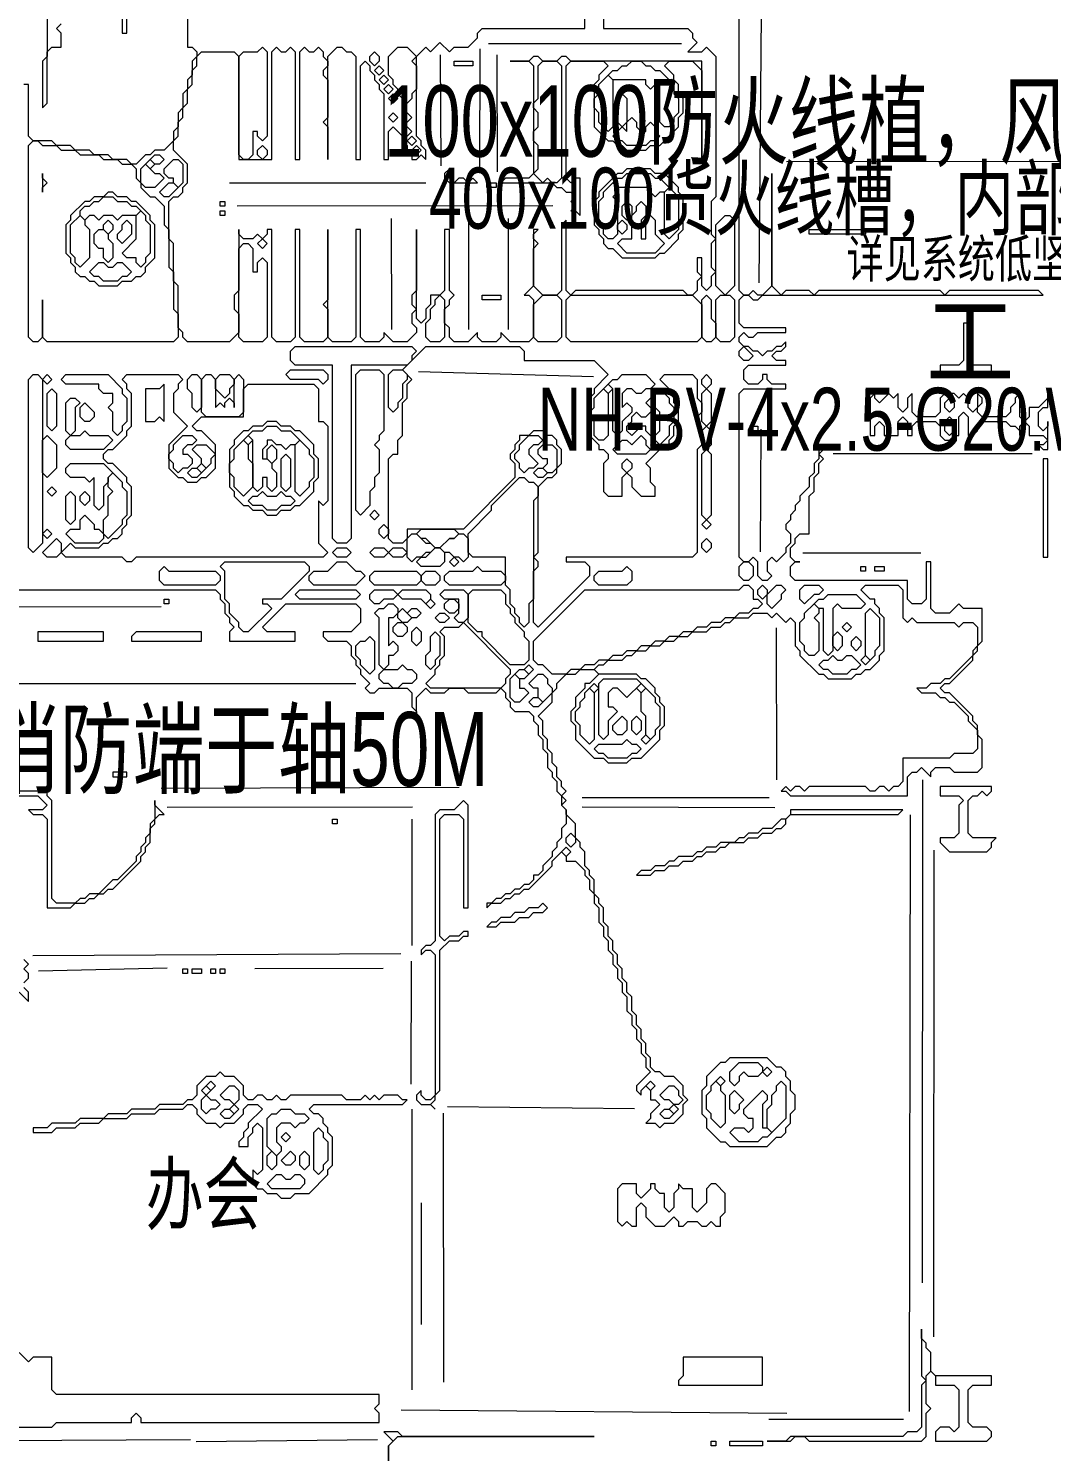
# Model space of a CAD drawing. Extents: x 10 to 1972, y 10 to 1395.
# Drawn here: x 1281 to 1499.8, y 497.8 to 802 of the extents above; entities that cross this region are included whole.
import ezdxf

# ---------------------------------------------------------------- set-up
doc = ezdxf.new("R2010")
doc.units = 0
for name, color, linetype, lineweight in [('OCR_TEXT', 6, 'Continuous', 0), ('TRACE_CURVE', 6, 'Continuous', 0), ('TRACE_STRAIGHT', 5, 'Continuous', 0), ('TRACE_TEXT_SYMBOL', 6, 'Continuous', 0)]:
    doc.layers.add(name, color=color, linetype=linetype, lineweight=lineweight)
doc.styles.add('wqy-unicode', font='wqy-unicode.lff')

msp = doc.modelspace()

# ---------------------------------------------------------------- linework, layer by layer
at = {"layer": 'TRACE_CURVE', "color": 6}
for points in [[(1285, 817), (1285, 796), (1284, 795), (1284, 785), (1285, 786), (1285, 797), (1286, 798), (1288, 798), (1288, 801), (1287, 802), (1288, 803)], [(1315, 807), (1315, 798), (1316, 798), (1317, 797), (1317, 796), (1316, 795), (1316, 792), (1315, 791)], [(1301, 804), (1301, 801), (1302, 801), (1302, 804)], [(1347, 798), (1348, 798), (1349, 797), (1350, 797), (1351, 796), (1351, 774), (1352, 774), (1352, 794), (1353, 795), (1354, 794), (1354, 793), (1355, 792), (1355, 791), (1356, 790), (1356, 789), (1357, 788), (1357, 774), (1358, 774), (1358, 780), (1359, 781), (1361, 779), (1361, 778), (1362, 777), (1362, 776), (1363, 775), (1363, 774), (1364, 774), (1365, 775), (1366, 774), (1366, 776), (1365, 777), (1365, 778), (1364, 779), (1364, 796), (1366, 798), (1367, 797), (1369, 799), (1371, 797), (1372, 798), (1375, 798), (1377, 800), (1377, 801), (1378, 802), (1400, 802), (1400, 804)], [(1404, 804), (1404, 802), (1422, 802), (1423, 801), (1423, 800), (1424, 799), (1422, 797), (1425, 797), (1426, 798), (1428, 796), (1428, 766), (1427, 765), (1427, 758), (1428, 757), (1427, 756), (1427, 751), (1428, 750), (1427, 749), (1427, 747), (1426, 746), (1425, 747), (1425, 753), (1424, 753), (1424, 750), (1425, 749), (1424, 748), (1424, 746), (1423, 745), (1422, 745), (1421, 746), (1398, 746), (1397, 745), (1396, 746), (1396, 761), (1395, 760), (1395, 746), (1394, 745), (1391, 745), (1389, 747), (1389, 755), (1390, 756), (1389, 757), (1389, 758), (1390, 759), (1389, 759), (1389, 747), (1387, 745), (1388, 745), (1389, 744), (1389, 736), (1388, 735), (1384, 735), (1382, 737), (1382, 736), (1381, 735), (1378, 735), (1377, 736), (1377, 737), (1375, 735), (1372, 735), (1371, 736)], [(1436, 736), (1437, 737), (1443, 737), (1443, 738), (1434, 738), (1433, 739), (1433, 744), (1434, 745), (1435, 745), (1436, 744), (1437, 744), (1438, 745), (1498, 745), (1497, 746), (1478, 746), (1477, 745), (1476, 746), (1450, 746), (1449, 745), (1448, 746), (1443, 746), (1442, 745), (1440, 747), (1440, 771), (1440, 747), (1438, 745), (1437, 745), (1436, 746), (1435, 745), (1434, 745), (1433, 746), (1433, 804)], [(1326, 746), (1325, 745), (1325, 742), (1326, 741), (1326, 737), (1324, 735), (1315, 735), (1314, 736), (1314, 737), (1313, 738), (1313, 747), (1312, 748), (1312, 756), (1311, 757), (1311, 765), (1312, 766), (1313, 766), (1314, 767), (1314, 768), (1315, 769), (1315, 773), (1312, 776), (1312, 778), (1313, 779), (1313, 782), (1314, 783), (1314, 785), (1315, 786), (1315, 789), (1316, 790), (1316, 793), (1317, 794), (1317, 796), (1318, 797), (1325, 797), (1326, 796), (1326, 774), (1333, 774), (1333, 797), (1334, 798), (1335, 797), (1336, 797), (1337, 798), (1338, 797), (1338, 774), (1339, 774), (1339, 797), (1340, 798), (1341, 797), (1342, 797), (1343, 798), (1344, 797), (1344, 796), (1345, 795), (1345, 794), (1344, 793), (1344, 792), (1345, 791), (1345, 783), (1344, 782), (1345, 781), (1345, 774), (1345, 796), (1347, 798)], [(1315, 791), (1315, 789), (1314, 788), (1314, 785), (1313, 784), (1313, 781), (1312, 780), (1312, 778), (1310, 776), (1308, 776), (1307, 775), (1306, 775), (1304, 773), (1303, 773), (1302, 774), (1299, 774), (1298, 775), (1295, 775), (1294, 776), (1291, 776), (1290, 777), (1287, 777), (1286, 778), (1282, 778), (1281, 779), (1281, 790), (1280, 790)], [(1371, 736), (1371, 738), (1370, 739), (1370, 742), (1371, 743), (1371, 744), (1372, 745), (1371, 746), (1371, 759), (1370, 759), (1370, 746), (1369, 745), (1367, 745), (1367, 743), (1366, 742), (1366, 740), (1365, 739), (1364, 740), (1364, 759), (1364, 746), (1363, 745), (1363, 743), (1364, 742), (1363, 741), (1363, 739), (1364, 738), (1364, 737), (1362, 735), (1359, 735), (1357, 737), (1357, 736), (1356, 735), (1353, 735), (1352, 736), (1352, 759), (1351, 759), (1351, 736), (1350, 735), (1346, 735), (1345, 736), (1345, 759), (1345, 744), (1344, 743), (1345, 742), (1345, 736), (1344, 735), (1340, 735), (1339, 736), (1339, 759), (1338, 759), (1338, 736), (1337, 735), (1334, 735), (1333, 736), (1333, 759), (1332, 759), (1332, 758), (1331, 757), (1330, 758), (1329, 757), (1327, 757), (1326, 758), (1326, 759), (1326, 746)], [(1449, 707), (1448, 706), (1448, 704), (1446, 702), (1446, 701), (1445, 700), (1445, 699), (1444, 698), (1444, 697), (1443, 696), (1443, 695), (1444, 694), (1444, 692), (1443, 691), (1443, 690), (1441, 688), (1440, 689), (1439, 688), (1439, 686), (1440, 685), (1439, 684), (1438, 684), (1437, 685), (1437, 688), (1436, 689), (1435, 688), (1434, 688), (1433, 689), (1433, 724), (1434, 725), (1443, 725), (1443, 726), (1440, 726), (1439, 727), (1439, 728), (1438, 728), (1438, 727), (1437, 726), (1435, 726), (1434, 727), (1434, 729), (1435, 730), (1443, 730), (1443, 731), (1441, 731), (1440, 732), (1441, 733), (1442, 733), (1443, 734), (1443, 735), (1442, 734), (1441, 734), (1440, 733), (1439, 733), (1438, 732), (1437, 733), (1436, 733), (1435, 734), (1434, 734), (1433, 735), (1433, 736), (1434, 737), (1435, 736), (1436, 736)], [(1389, 689), (1390, 690), (1390, 704), (1392, 706), (1393, 706), (1394, 707), (1394, 708), (1395, 709), (1395, 712), (1394, 713), (1394, 714), (1393, 715), (1392, 715), (1391, 716), (1389, 716), (1388, 715), (1386, 715), (1386, 714), (1385, 713), (1385, 712), (1384, 711), (1384, 710), (1385, 709), (1385, 706), (1374, 695), (1362, 695), (1362, 693), (1361, 692), (1359, 692), (1358, 693), (1358, 710), (1359, 711), (1360, 711), (1360, 714), (1361, 715), (1361, 722), (1362, 723), (1362, 726), (1363, 727), (1361, 729), (1366, 734)], [(1366, 734), (1386, 734), (1387, 733), (1387, 731), (1402, 731), (1405, 728), (1402, 725), (1402, 724), (1401, 723), (1401, 715), (1403, 713), (1403, 712), (1404, 712), (1405, 711), (1405, 710), (1404, 709), (1404, 703), (1405, 702), (1408, 702), (1408, 706), (1409, 707), (1410, 706), (1410, 704), (1412, 702), (1415, 702), (1415, 704), (1414, 705), (1414, 708), (1413, 709), (1416, 712), (1417, 712), (1418, 713), (1418, 714), (1419, 715), (1419, 717), (1420, 718), (1420, 721), (1419, 722), (1419, 724), (1416, 727), (1417, 728), (1423, 728), (1424, 727), (1424, 723), (1425, 722), (1425, 720), (1424, 719), (1424, 717), (1425, 716), (1425, 713), (1424, 712), (1424, 690), (1423, 689), (1396, 689), (1396, 688), (1400, 688), (1401, 687), (1401, 685), (1390, 674), (1389, 675), (1389, 686), (1390, 687), (1390, 688), (1389, 689)], [(1301, 727), (1302, 728), (1313, 728), (1314, 727), (1313, 726), (1313, 725), (1312, 724), (1312, 720), (1315, 717), (1311, 713), (1311, 708), (1313, 706), (1314, 706), (1315, 705), (1317, 705), (1318, 706), (1319, 706), (1321, 708), (1321, 713), (1318, 716), (1317, 716), (1316, 717), (1318, 719), (1327, 719), (1327, 725), (1328, 726), (1342, 726), (1343, 725), (1343, 718), (1344, 718), (1345, 717), (1345, 701), (1344, 700), (1343, 701), (1343, 692), (1345, 690), (1344, 689), (1304, 689), (1303, 688), (1302, 688), (1301, 689), (1289, 689), (1288, 690), (1290, 692), (1291, 691), (1296, 691), (1297, 692), (1298, 692), (1299, 693), (1300, 693), (1301, 694), (1301, 695), (1302, 696), (1302, 697), (1303, 698), (1303, 704), (1302, 705), (1302, 706), (1299, 709), (1298, 709), (1297, 710), (1297, 711), (1298, 712), (1299, 712)], [(1299, 712), (1302, 715), (1302, 716), (1303, 717), (1303, 724), (1302, 725), (1302, 726), (1301, 727)], [(1469, 642), (1470, 643), (1471, 643), (1472, 644), (1474, 642), (1474, 643), (1475, 644), (1478, 644), (1479, 643), (1484, 643), (1485, 644), (1485, 650), (1484, 651), (1484, 653), (1483, 654), (1483, 655), (1478, 660), (1477, 660), (1476, 661), (1477, 662), (1478, 662), (1483, 667), (1483, 668), (1484, 669), (1484, 670), (1485, 671), (1485, 678), (1481, 678), (1480, 679), (1478, 677), (1475, 677), (1474, 678), (1474, 688), (1473, 688), (1473, 680), (1472, 679), (1470, 679), (1469, 680), (1469, 684), (1445, 684), (1444, 685), (1444, 687), (1445, 688), (1446, 688), (1445, 688), (1444, 689), (1444, 691), (1445, 692), (1445, 693), (1446, 694), (1448, 694), (1448, 702), (1449, 703), (1449, 706), (1450, 707), (1450, 709), (1451, 710), (1450, 711), (1452, 713), (1451, 713), (1450, 712), (1450, 710), (1449, 709), (1449, 707)], [(1275, 682), (1321, 682), (1322, 681), (1322, 680), (1323, 679), (1323, 677), (1324, 676), (1324, 675), (1325, 674), (1324, 673), (1324, 671), (1338, 671), (1338, 673), (1332, 673), (1331, 674), (1336, 679), (1351, 679), (1352, 678), (1352, 675), (1350, 673), (1344, 673), (1344, 672), (1345, 671), (1349, 671), (1350, 670), (1350, 668), (1351, 667), (1351, 666), (1352, 665), (1352, 664), (1354, 662), (1353, 661), (1354, 660), (1355, 660), (1356, 661), (1362, 661), (1363, 660), (1363, 657), (1364, 656)], [(1463, 668), (1464, 669), (1464, 676), (1463, 677), (1463, 678), (1462, 679), (1462, 680), (1461, 680), (1459, 682), (1460, 683), (1467, 683), (1468, 682), (1468, 676), (1469, 675), (1470, 676), (1471, 675), (1479, 675), (1480, 674), (1481, 675), (1483, 675), (1484, 674), (1484, 670), (1483, 669), (1483, 668), (1478, 663), (1477, 663), (1476, 662), (1474, 662), (1473, 661), (1471, 661), (1472, 660), (1475, 660), (1476, 659), (1477, 659), (1478, 658), (1479, 658), (1482, 655), (1482, 654), (1484, 652), (1484, 648), (1483, 647), (1479, 647), (1478, 646), (1468, 646), (1468, 641), (1467, 640), (1466, 640), (1465, 639), (1464, 640), (1463, 640), (1462, 639), (1461, 639), (1460, 640), (1448, 640), (1447, 639), (1446, 640), (1445, 640), (1444, 639), (1443, 640), (1442, 639), (1443, 639), (1444, 638), (1469, 638), (1469, 642)], [(1397, 654), (1398, 653), (1398, 650), (1402, 646), (1404, 646), (1405, 645), (1409, 645), (1410, 646), (1412, 646), (1416, 650), (1416, 652), (1417, 653), (1417, 657), (1416, 658), (1416, 659), (1415, 660), (1415, 661), (1413, 663), (1412, 663), (1411, 664), (1403, 664), (1402, 665), (1403, 666), (1404, 666), (1405, 667), (1408, 667), (1409, 668), (1410, 668), (1411, 669), (1413, 669), (1414, 670), (1416, 670), (1417, 671), (1419, 671), (1420, 672), (1422, 672), (1423, 673), (1426, 673), (1427, 674), (1429, 674), (1430, 675), (1431, 675), (1432, 676), (1435, 676), (1436, 677), (1439, 677), (1440, 676), (1441, 677), (1443, 675), (1444, 676), (1445, 675), (1445, 670), (1446, 669), (1446, 668), (1450, 664), (1451, 664), (1452, 663), (1457, 663), (1458, 664), (1459, 664), (1460, 665), (1461, 665), (1463, 667), (1463, 668)], [(1413, 585), (1412, 586), (1412, 588), (1411, 589), (1411, 591), (1410, 592), (1410, 595), (1409, 596), (1409, 598), (1408, 599), (1408, 601), (1407, 602), (1407, 604), (1406, 605), (1406, 607), (1405, 608), (1405, 610), (1404, 611), (1404, 614), (1403, 615), (1403, 616), (1402, 617), (1402, 620), (1401, 621), (1401, 622), (1400, 623), (1400, 626), (1399, 627), (1399, 628), (1398, 629), (1398, 632), (1396, 634), (1396, 635), (1395, 636), (1396, 637), (1395, 638), (1396, 639), (1395, 640), (1395, 641), (1394, 642), (1394, 644), (1393, 645), (1393, 647), (1392, 648), (1392, 650), (1391, 651), (1391, 654), (1390, 655), (1393, 658), (1393, 660), (1394, 661), (1394, 662), (1396, 664), (1398, 664), (1399, 665), (1402, 665), (1403, 664), (1401, 662), (1400, 662), (1400, 661), (1398, 659), (1398, 657), (1397, 656), (1397, 654)], [(1364, 656), (1364, 655), (1364, 659), (1366, 661), (1367, 660), (1370, 660), (1371, 661), (1374, 661), (1375, 660), (1381, 660), (1382, 661), (1383, 660), (1383, 659), (1384, 658), (1384, 657), (1385, 656), (1388, 656), (1389, 655), (1389, 654), (1390, 653), (1390, 651), (1391, 650), (1391, 648), (1392, 647), (1392, 644), (1393, 643), (1393, 642), (1394, 641), (1394, 639), (1395, 638), (1395, 636), (1396, 635), (1396, 632), (1395, 631), (1395, 629), (1394, 628), (1394, 627), (1393, 626), (1393, 625), (1391, 623), (1391, 622), (1390, 621), (1389, 621), (1389, 620), (1388, 619), (1387, 619), (1386, 618), (1385, 618), (1384, 617), (1383, 617), (1382, 616), (1381, 616), (1380, 615), (1379, 615), (1379, 614), (1380, 615), (1382, 615), (1383, 616), (1384, 616), (1385, 617), (1386, 617), (1387, 618), (1388, 618), (1393, 623)], [(1393, 623), (1393, 624), (1395, 626), (1396, 625), (1396, 624), (1398, 624), (1400, 622), (1400, 621), (1401, 620), (1401, 618), (1402, 617), (1402, 615), (1403, 614), (1403, 611), (1404, 610), (1404, 608), (1405, 607), (1405, 605), (1406, 604), (1406, 602), (1407, 601), (1407, 599), (1408, 598), (1408, 596), (1409, 595), (1409, 592), (1410, 591), (1410, 589), (1411, 588), (1411, 586), (1412, 585), (1412, 583), (1413, 582), (1413, 580), (1414, 579), (1411, 576), (1411, 575), (1412, 574), (1412, 575), (1413, 576), (1414, 575), (1414, 573), (1415, 573), (1416, 572), (1414, 570), (1414, 569), (1413, 568), (1415, 568), (1416, 567), (1417, 568), (1419, 568), (1421, 570), (1421, 572), (1422, 573), (1421, 574), (1421, 576), (1419, 578), (1417, 578), (1416, 579), (1415, 579), (1414, 580), (1414, 582), (1413, 583), (1413, 585)]]:
    msp.add_lwpolyline(points, dxfattribs=at)
for points in [[(1330, 797), (1331, 798), (1332, 797), (1332, 779), (1331, 778), (1330, 779), (1330, 780), (1329, 780), (1329, 775), (1328, 774), (1327, 774), (1326, 775), (1326, 796), (1327, 797)], [(1354, 796), (1355, 797), (1356, 796), (1356, 795), (1355, 794), (1354, 795)], [(1360, 798), (1362, 798), (1364, 796), (1363, 795), (1364, 794), (1364, 789), (1363, 788), (1363, 787), (1362, 786), (1360, 788), (1360, 789), (1359, 790), (1359, 791), (1358, 792), (1358, 796)], [(1355, 793), (1356, 794), (1357, 793), (1356, 792)], [(1356, 791), (1357, 792), (1358, 791), (1357, 790)], [(1357, 789), (1358, 790), (1359, 789), (1358, 788)], [(1358, 787), (1359, 788), (1360, 787), (1359, 786)], [(1358, 783), (1359, 784), (1360, 783), (1359, 782)], [(1361, 783), (1362, 784), (1363, 783), (1362, 782)], [(1361, 780), (1362, 781), (1363, 780), (1362, 779)], [(1362, 778), (1363, 779), (1364, 778), (1363, 777)], [(1281, 777), (1282, 778), (1283, 778), (1284, 777), (1287, 777), (1288, 776), (1291, 776), (1292, 775), (1296, 775), (1297, 774), (1300, 774), (1301, 773), (1303, 773), (1304, 772), (1304, 770), (1305, 769), (1305, 768), (1307, 766), (1308, 766), (1310, 764), (1310, 760), (1311, 759), (1311, 751), (1312, 750), (1312, 742), (1313, 741), (1313, 736), (1312, 735), (1285, 735), (1284, 736), (1284, 744), (1284, 736), (1283, 735), (1282, 735), (1281, 736)], [(1330, 776), (1331, 777), (1332, 776), (1332, 775), (1331, 774), (1330, 775)], [(1363, 776), (1364, 777), (1365, 776), (1364, 775)], [(1305, 772), (1306, 773), (1308, 771), (1309, 771), (1310, 770), (1308, 768), (1306, 768), (1305, 769)], [(1306, 773), (1307, 774), (1308, 773), (1307, 772)], [(1307, 774), (1308, 775), (1309, 775), (1310, 774), (1309, 773), (1308, 773)], [(1312, 774), (1313, 774), (1314, 773), (1314, 769), (1313, 768), (1312, 769), (1312, 770), (1311, 770), (1310, 771), (1310, 772)], [(1311, 769), (1312, 769), (1313, 768), (1311, 766), (1310, 766), (1309, 767)], [(1430, 762), (1431, 762), (1432, 761), (1432, 747), (1430, 745), (1428, 747), (1428, 760)], [(1326, 755), (1327, 756), (1328, 756), (1329, 755), (1329, 750), (1330, 750), (1330, 752), (1331, 753), (1332, 752), (1332, 736), (1331, 735), (1327, 735), (1326, 736)], [(1330, 756), (1331, 757), (1332, 756), (1331, 755)], [(1368, 744), (1369, 745), (1370, 744), (1370, 736), (1369, 735), (1367, 735), (1366, 736), (1366, 739), (1367, 740), (1367, 742), (1368, 743)], [(1391, 745), (1394, 745), (1395, 744), (1395, 736), (1394, 735), (1390, 735), (1389, 736), (1389, 743)], [(1396, 744), (1397, 745), (1423, 745), (1425, 743), (1425, 736), (1424, 735), (1397, 735), (1396, 736)], [(1425, 744), (1426, 745), (1427, 744), (1427, 740), (1428, 739), (1428, 736), (1427, 735), (1426, 735), (1425, 736)], [(1428, 744), (1429, 745), (1431, 745), (1432, 744), (1432, 736), (1431, 735), (1429, 735), (1428, 736)], [(1337, 733), (1338, 734), (1363, 734), (1364, 733), (1363, 732), (1363, 731), (1362, 730), (1350, 730), (1350, 693), (1349, 692), (1347, 692), (1346, 693), (1346, 730), (1338, 730), (1337, 731)], [(1433, 733), (1434, 734), (1436, 732), (1435, 731), (1434, 731), (1433, 732)], [(1281, 727), (1282, 728), (1283, 728), (1284, 727), (1284, 692), (1282, 690), (1281, 691)], [(1284, 727), (1285, 728), (1286, 727), (1285, 726)], [(1288, 727), (1289, 728), (1298, 728), (1301, 725), (1301, 724), (1302, 723), (1302, 718), (1301, 717), (1301, 716), (1300, 715), (1299, 716), (1299, 720), (1298, 721), (1299, 722), (1299, 724), (1297, 724), (1296, 725), (1296, 726), (1289, 726)], [(1315, 727), (1316, 728), (1317, 728), (1318, 727), (1318, 721), (1317, 720), (1316, 721), (1316, 724), (1315, 725)], [(1318, 727), (1319, 728), (1320, 728), (1321, 727), (1321, 721), (1322, 722), (1323, 721), (1323, 722), (1324, 723), (1325, 722), (1325, 721), (1325, 727), (1326, 728), (1327, 727), (1327, 720), (1326, 719), (1319, 719), (1318, 720)], [(1321, 727), (1322, 728), (1324, 728), (1325, 727), (1325, 726), (1324, 725), (1324, 724), (1323, 723), (1321, 725)], [(1336, 728), (1337, 729), (1344, 729), (1345, 728), (1345, 727), (1344, 726), (1343, 727), (1337, 727)], [(1351, 728), (1352, 729), (1356, 729), (1357, 728), (1357, 716), (1356, 715), (1356, 714), (1355, 713), (1356, 712), (1356, 707), (1355, 706), (1355, 704), (1354, 703), (1354, 700), (1352, 698), (1351, 699)], [(1358, 728), (1359, 729), (1361, 729), (1362, 728), (1362, 727), (1361, 726), (1361, 723), (1360, 722), (1360, 721), (1359, 720), (1358, 721)], [(1407, 727), (1408, 728), (1413, 728), (1415, 726), (1414, 725), (1413, 725), (1412, 724), (1411, 724), (1410, 725), (1409, 725), (1408, 724), (1408, 721), (1409, 722), (1410, 721), (1410, 720), (1408, 718), (1408, 716), (1407, 715), (1406, 716), (1406, 725), (1405, 726), (1406, 727)], [(1425, 727), (1426, 728), (1427, 727), (1427, 726), (1426, 725), (1425, 726)], [(1285, 724), (1286, 725), (1287, 724), (1287, 717), (1286, 716), (1285, 717)], [(1404, 725), (1405, 724), (1405, 715), (1404, 714), (1403, 714), (1402, 715), (1402, 718), (1401, 719), (1401, 720), (1402, 721), (1402, 723)], [(1404, 725), (1405, 726), (1406, 725), (1405, 724)], [(1416, 725), (1418, 723), (1418, 722), (1419, 721), (1419, 718), (1418, 717), (1418, 715), (1416, 713), (1415, 714), (1415, 715), (1416, 716), (1416, 720), (1415, 721), (1414, 721), (1413, 722)], [(1425, 724), (1426, 725), (1427, 724), (1427, 718), (1426, 717), (1425, 718)], [(1289, 722), (1290, 723), (1291, 723), (1292, 722), (1291, 721), (1291, 716), (1290, 715), (1289, 716)], [(1292, 721), (1293, 722), (1295, 720), (1295, 719), (1294, 718), (1293, 718), (1292, 719)], [(1410, 719), (1411, 720), (1412, 719), (1413, 719), (1414, 720), (1415, 719), (1415, 716), (1414, 715), (1413, 716), (1413, 717), (1412, 717), (1410, 715), (1409, 716), (1409, 717), (1410, 718)], [(1284, 714), (1285, 715), (1287, 713), (1287, 708), (1285, 706), (1284, 707)], [(1292, 715), (1293, 716), (1294, 715), (1298, 715), (1299, 714), (1297, 712), (1290, 712), (1289, 713), (1289, 714), (1290, 715)], [(1314, 715), (1316, 715), (1317, 714), (1316, 713), (1315, 713), (1314, 712), (1314, 711), (1315, 711), (1316, 710), (1316, 709), (1315, 708), (1314, 708), (1313, 707), (1312, 708), (1312, 709), (1311, 710), (1311, 711), (1312, 712), (1312, 713)], [(1388, 715), (1390, 715), (1391, 714), (1390, 713), (1389, 713), (1388, 712), (1388, 711), (1390, 709), (1389, 708), (1388, 708), (1387, 707), (1386, 708), (1386, 709), (1385, 710), (1385, 711), (1386, 712), (1386, 713)], [(1412, 715), (1413, 714), (1413, 713), (1414, 712), (1413, 711), (1407, 711), (1406, 712), (1408, 714), (1409, 714), (1410, 713)], [(1425, 716), (1426, 717), (1427, 716), (1427, 713), (1426, 712), (1425, 713)], [(1316, 712), (1317, 713), (1319, 713), (1321, 711), (1320, 710), (1320, 709), (1319, 708), (1318, 709), (1318, 710)], [(1390, 712), (1391, 713), (1393, 713), (1394, 712), (1394, 708), (1393, 707), (1392, 707), (1391, 708), (1392, 709), (1392, 710), (1391, 710), (1390, 711)], [(1414, 713), (1415, 714), (1416, 713), (1415, 712)], [(1425, 711), (1426, 712), (1427, 711), (1427, 698), (1426, 697), (1425, 698)], [(1289, 708), (1290, 709), (1297, 709), (1299, 707), (1298, 706), (1298, 705), (1297, 704), (1297, 700), (1296, 699), (1295, 700), (1295, 706), (1294, 705), (1293, 706), (1290, 706), (1289, 707)], [(1317, 708), (1318, 709), (1319, 708), (1318, 707)], [(1408, 709), (1409, 710), (1410, 709), (1410, 708), (1409, 707), (1408, 708)], [(1298, 706), (1299, 707), (1301, 705), (1301, 704), (1302, 703), (1302, 698), (1301, 697), (1301, 696), (1298, 693), (1297, 694), (1297, 697), (1298, 698), (1298, 702), (1299, 703), (1298, 704)], [(1315, 707), (1316, 708), (1317, 708), (1318, 707), (1317, 706), (1316, 706)], [(1386, 706), (1387, 706), (1388, 705), (1389, 705), (1390, 704), (1390, 702), (1389, 701), (1389, 680), (1388, 679), (1388, 675), (1387, 674), (1386, 675), (1386, 676), (1385, 677), (1385, 678), (1384, 679), (1384, 682), (1383, 683), (1383, 689), (1376, 689), (1375, 690), (1375, 694), (1380, 699), (1380, 700)], [(1389, 707), (1390, 708), (1391, 708), (1392, 707), (1391, 706), (1390, 706)], [(1285, 703), (1286, 704), (1287, 703), (1286, 702)], [(1289, 702), (1290, 703), (1291, 702), (1291, 697), (1290, 696), (1289, 697)], [(1292, 702), (1293, 703), (1294, 702), (1294, 701), (1293, 700), (1292, 701)], [(1292, 697), (1293, 698), (1295, 696), (1295, 695), (1296, 695), (1297, 694), (1297, 693), (1296, 692), (1291, 692), (1289, 694), (1290, 695), (1292, 695)], [(1354, 698), (1355, 699), (1356, 698), (1355, 697)], [(1425, 696), (1426, 697), (1427, 696), (1426, 695)], [(1284, 694), (1285, 695), (1286, 694), (1285, 693)], [(1356, 695), (1357, 696), (1358, 695), (1358, 694), (1357, 693), (1356, 694)], [(1362, 693), (1363, 694), (1364, 694), (1366, 692), (1367, 692), (1368, 691), (1367, 690), (1366, 690), (1365, 689), (1364, 689), (1363, 688), (1362, 689)], [(1364, 694), (1365, 695), (1372, 695), (1373, 694), (1372, 693), (1371, 693), (1369, 691), (1368, 691), (1366, 693), (1365, 693)], [(1372, 693), (1373, 694), (1374, 694), (1375, 693), (1375, 689), (1374, 688), (1373, 689), (1372, 689), (1371, 690), (1370, 690), (1369, 691), (1371, 693)], [(1287, 693), (1288, 692), (1288, 690), (1287, 689), (1285, 689), (1284, 690)], [(1346, 690), (1347, 691), (1349, 691), (1350, 690), (1349, 689), (1347, 689)], [(1354, 690), (1355, 691), (1357, 691), (1358, 690), (1357, 689), (1355, 689)], [(1358, 690), (1359, 691), (1361, 691), (1362, 690), (1361, 689), (1359, 689)], [(1368, 691), (1369, 691), (1370, 690), (1370, 688), (1369, 687), (1365, 687), (1364, 688), (1365, 689), (1366, 689)], [(1425, 692), (1426, 693), (1427, 692), (1427, 691), (1426, 690), (1425, 691)], [(1322, 687), (1323, 688), (1340, 688), (1341, 687), (1341, 686), (1335, 680), (1331, 680), (1331, 679), (1332, 679), (1333, 678), (1328, 673), (1327, 673), (1326, 674), (1326, 675), (1324, 677), (1324, 679), (1323, 680), (1323, 686)], [(1347, 688), (1349, 688), (1351, 686), (1352, 686), (1353, 685), (1351, 683), (1342, 683), (1341, 684), (1341, 685), (1342, 686), (1345, 686)], [(1371, 688), (1372, 689), (1373, 688), (1372, 687)], [(1433, 687), (1434, 688), (1435, 688), (1436, 687), (1436, 685), (1435, 684), (1434, 684), (1433, 685)], [(1309, 686), (1310, 687), (1311, 686), (1321, 686), (1322, 685), (1322, 684), (1321, 683), (1310, 683), (1309, 684)], [(1354, 685), (1355, 686), (1364, 686), (1365, 685), (1365, 684), (1364, 683), (1355, 683), (1354, 684)], [(1365, 685), (1366, 686), (1368, 686), (1369, 685), (1369, 684), (1368, 683), (1366, 683), (1365, 684)], [(1376, 686), (1377, 687), (1378, 686), (1382, 686), (1383, 685), (1383, 684), (1382, 683), (1371, 683), (1370, 684), (1370, 685), (1371, 686)], [(1408, 686), (1409, 687), (1410, 686), (1410, 684), (1409, 683), (1403, 683), (1402, 684), (1402, 685), (1403, 686)], [(1338, 681), (1339, 682), (1351, 682), (1352, 681), (1351, 680), (1339, 680)], [(1354, 681), (1355, 682), (1359, 682), (1360, 681), (1359, 680), (1357, 680), (1356, 679), (1355, 679), (1354, 680)], [(1360, 681), (1361, 682), (1366, 682), (1367, 681), (1367, 680), (1366, 679), (1365, 680), (1361, 680)], [(1369, 681), (1370, 682), (1374, 682), (1375, 681), (1375, 676), (1374, 675), (1373, 675), (1372, 676), (1373, 677), (1373, 680), (1370, 680)], [(1375, 681), (1376, 682), (1382, 682), (1383, 681), (1383, 679), (1384, 678), (1384, 677), (1385, 676), (1385, 675), (1387, 673), (1387, 672), (1388, 671), (1388, 667), (1387, 666), (1384, 666), (1378, 672), (1378, 673), (1377, 673), (1375, 675)], [(1433, 682), (1434, 683), (1435, 683), (1436, 682), (1436, 680), (1437, 680), (1438, 679), (1437, 678), (1436, 678), (1435, 677), (1433, 677), (1432, 676), (1430, 676), (1429, 675), (1427, 675), (1426, 674), (1424, 674), (1423, 673), (1421, 673), (1420, 672), (1418, 672), (1417, 671), (1415, 671), (1414, 670), (1412, 670), (1411, 669), (1409, 669), (1408, 668), (1406, 668), (1405, 667), (1403, 667), (1402, 666), (1400, 666), (1399, 665), (1397, 665), (1396, 664), (1393, 664), (1391, 666), (1390, 666), (1389, 667), (1389, 671), (1400, 682)], [(1437, 682), (1438, 683), (1439, 682), (1439, 681), (1438, 680), (1437, 681)], [(1441, 683), (1442, 683), (1443, 682), (1442, 681), (1442, 680), (1440, 678), (1439, 679), (1439, 681)], [(1446, 682), (1447, 683), (1450, 683), (1451, 682), (1450, 681), (1449, 681), (1447, 679), (1446, 680)], [(1357, 678), (1358, 679), (1359, 679), (1360, 678), (1360, 677), (1359, 676), (1358, 676), (1358, 670), (1359, 671), (1360, 670), (1360, 669), (1359, 668), (1358, 668), (1358, 666), (1357, 665), (1356, 666), (1356, 676), (1355, 677), (1356, 678)], [(1366, 679), (1367, 680), (1368, 679), (1367, 678)], [(1370, 679), (1371, 680), (1372, 680), (1373, 679), (1373, 678), (1372, 677), (1371, 677), (1370, 678)], [(1449, 679), (1450, 678), (1450, 677), (1449, 676), (1450, 675), (1450, 669), (1449, 668), (1448, 668), (1447, 669), (1447, 670), (1446, 671), (1446, 675), (1447, 676), (1447, 677)], [(1451, 680), (1452, 681), (1458, 681), (1460, 679), (1459, 678), (1455, 678), (1454, 679), (1453, 678), (1453, 669), (1452, 668), (1451, 669), (1451, 678), (1450, 678), (1449, 679), (1450, 680)], [(1360, 677), (1361, 678), (1363, 676), (1362, 675), (1361, 675), (1360, 676)], [(1362, 677), (1363, 678), (1364, 678), (1365, 677), (1364, 676), (1363, 676)], [(1368, 676), (1369, 677), (1370, 677), (1371, 676), (1370, 675), (1369, 675)], [(1460, 677), (1461, 678), (1463, 676), (1463, 670), (1462, 669), (1462, 668), (1461, 667), (1460, 668)], [(1359, 674), (1360, 675), (1361, 675), (1362, 674), (1362, 673), (1361, 672), (1360, 672), (1359, 673)], [(1363, 673), (1364, 674), (1365, 673), (1365, 671), (1364, 670), (1363, 671)], [(1373, 674), (1374, 675), (1384, 665), (1384, 664), (1383, 663), (1383, 662), (1382, 661), (1367, 661), (1366, 662), (1368, 664), (1368, 665), (1369, 666), (1369, 667), (1370, 668), (1370, 672), (1369, 673), (1370, 674)], [(1367, 672), (1368, 673), (1369, 672), (1369, 668), (1368, 667), (1368, 666), (1367, 665), (1366, 666), (1366, 668), (1367, 669)], [(1453, 672), (1454, 673), (1455, 672), (1455, 670), (1454, 669), (1453, 670)], [(1455, 674), (1456, 675), (1457, 674), (1456, 673)], [(1353, 671), (1354, 672), (1355, 671), (1355, 665), (1354, 664), (1352, 666), (1352, 667), (1351, 668), (1351, 670), (1352, 671)], [(1457, 671), (1458, 672), (1459, 671), (1459, 670), (1458, 669), (1457, 670)], [(1452, 667), (1453, 668), (1454, 667), (1455, 667), (1456, 668), (1457, 668), (1459, 666), (1458, 665), (1457, 665), (1456, 664), (1453, 664), (1452, 665), (1451, 665), (1450, 666), (1451, 667)], [(1459, 667), (1460, 668), (1461, 667), (1460, 666)], [(1360, 665), (1361, 666), (1362, 665), (1363, 665), (1364, 664), (1364, 663), (1363, 662), (1361, 662), (1360, 661), (1359, 661), (1358, 662), (1357, 662), (1356, 663), (1356, 664), (1357, 665)], [(1384, 663), (1385, 664), (1386, 663), (1386, 661), (1387, 661), (1388, 660), (1386, 658), (1385, 658), (1384, 659)], [(1385, 664), (1386, 665), (1387, 665), (1388, 664), (1387, 663), (1386, 663)], [(1387, 665), (1388, 666), (1389, 665), (1388, 664)], [(1390, 664), (1391, 664), (1392, 663), (1392, 662), (1393, 661), (1393, 660), (1391, 658), (1390, 659), (1390, 661), (1389, 661), (1388, 662)], [(1400, 660), (1401, 661), (1402, 660), (1402, 650), (1401, 649), (1399, 651), (1399, 653), (1398, 654), (1398, 656), (1399, 657), (1399, 658), (1400, 659)], [(1401, 661), (1402, 662), (1403, 661), (1402, 660)], [(1403, 662), (1404, 663), (1411, 663), (1412, 662), (1409, 659), (1407, 661), (1406, 661), (1405, 660), (1405, 657), (1406, 657), (1407, 656), (1405, 654), (1405, 651), (1404, 650), (1403, 651)], [(1411, 661), (1412, 662), (1413, 661), (1412, 660)], [(1412, 660), (1413, 661), (1415, 659), (1415, 658), (1416, 657), (1416, 653), (1415, 652), (1415, 651), (1414, 650), (1413, 651), (1413, 655), (1412, 656)], [(1388, 658), (1389, 659), (1390, 659), (1391, 658), (1390, 657), (1389, 657)], [(1408, 655), (1409, 654), (1409, 652), (1408, 651), (1407, 651), (1406, 652), (1406, 653)], [(1410, 654), (1411, 655), (1412, 654), (1412, 652), (1411, 651), (1410, 652)], [(1412, 650), (1413, 651), (1414, 650), (1413, 649)], [(1408, 649), (1409, 650), (1410, 649), (1411, 649), (1412, 648), (1411, 647), (1410, 647), (1409, 646), (1405, 646), (1404, 647), (1403, 647), (1402, 648), (1403, 649)], [(1374, 637), (1372, 635), (1369, 635), (1368, 634), (1368, 607), (1367, 606), (1366, 606), (1365, 605), (1365, 604), (1366, 605), (1367, 605), (1368, 604), (1368, 574), (1367, 573), (1366, 573), (1365, 574), (1365, 575), (1364, 574), (1364, 573), (1365, 572), (1367, 572), (1368, 571), (1367, 572), (1368, 573), (1368, 574), (1369, 575), (1369, 605), (1371, 607), (1373, 607), (1374, 608), (1375, 608), (1375, 609), (1374, 609), (1373, 608), (1371, 608), (1370, 607), (1369, 608), (1369, 633), (1370, 634), (1373, 634), (1374, 633), (1374, 614), (1375, 614), (1375, 636)], [(1396, 629), (1397, 630), (1398, 629), (1398, 628), (1397, 627), (1396, 628)], [(1395, 626), (1396, 627), (1397, 626), (1396, 625)], [(1413, 576), (1414, 577), (1415, 576), (1414, 575)], [(1418, 576), (1419, 576), (1420, 575), (1420, 574), (1421, 573), (1420, 572), (1419, 572), (1418, 573), (1417, 573), (1416, 574)], [(1418, 571), (1419, 572), (1420, 571), (1419, 570)], [(1416, 570), (1417, 571), (1418, 571), (1419, 570), (1418, 569), (1417, 569)]]:
    msp.add_lwpolyline(points, close=True, dxfattribs=at)
at = {"layer": 'TRACE_STRAIGHT', "color": 5}
for p, q in [((1437.29, 747.62), (1437.75, 805.14)), ((1377.51, 771.37), (1377.56, 797.62)), ((1379.37, 798.76), (1420.63, 798.82)), ((1369.06, 796.37), (1369.16, 772.62)), ((1381.18, 796.37), (1381.25, 771.37)), ((1443.12, 773.56), (1579.38, 773.79)), ((1324, 769), (1366, 769)), ((1325.63, 764.1), (1393.13, 764.13)), ((1358.55, 761.38), (1358.63, 737.62)), ((1375.17, 737.62), (1375.2, 761.38)), ((1383.55, 761.38), (1383.58, 737.62)), ((1364.37, 728.64), (1401.87, 727.58)), ((1437.59, 690.12), (1437.69, 716.38)), ((1453.12, 711.13), (1495.63, 711.18)), ((1446.6, 689.88), (1471.88, 689.93)), ((1271.87, 678.37), (1309.38, 678.41)), ((1440.9, 673.88), (1440.99, 641.37)), ((1248, 662), (1351, 662)), ((1309.38, 639.6), (1373.13, 639.82)), ((1472.23, 533.87), (1472.27, 641.38)), ((1399.38, 637.62), (1439.38, 637.63)), ((1310.62, 635.58), (1363.13, 635.6)), ((1363, 633), (1363, 606)), ((1399.38, 635.6), (1440.63, 635.51)), ((1469.45, 506.37), (1469.62, 633.88)), ((1474.63, 522.36), (1474.73, 626.37)), ((1281.88, 603.87), (1360.63, 604.27)), ((1362.81, 576.37), (1362.93, 602.63)), ((1283.11, 600.53), (1310.63, 601.23)), ((1329.37, 601.06), (1356.88, 601.14)), ((1363, 571), (1363, 511)), ((1369.69, 570.13), (1369.72, 512.62)), ((1370.61, 571.56), (1410.61, 571.16)), ((1365, 551), (1365, 525)), ((1360.67, 506.72), (1443.2, 505.98)), ((1439.37, 504.74), (1468.13, 504.7)), ((1186.86, 499.66), (1315.62, 500.39)), ((1316.85, 499.98), (1355.62, 500.38))]:
    msp.add_line(p, q, dxfattribs=at)
at = {"layer": 'TRACE_TEXT_SYMBOL', "color": 6}
for points in [[(1372, 795), (1376, 795), (1376, 794), (1372, 794)], [(1389, 796), (1388, 795), (1384, 795), (1388, 795), (1389, 794), (1389, 771), (1388, 770), (1383, 770), (1382, 769), (1393, 769), (1394, 768), (1395, 768), (1396, 767), (1397, 767), (1398, 766), (1397, 765), (1398, 764), (1397, 763), (1398, 763), (1399, 762), (1399, 770), (1398, 770), (1397, 769), (1396, 770), (1396, 794), (1397, 795), (1404, 795), (1405, 794), (1403, 792), (1403, 791), (1402, 790), (1402, 781), (1405, 778), (1406, 778), (1407, 777), (1408, 777), (1409, 776), (1413, 776), (1414, 777), (1416, 777), (1420, 781), (1420, 783), (1421, 784), (1421, 787), (1420, 788), (1420, 790), (1419, 791), (1419, 792), (1417, 794), (1418, 795), (1423, 795), (1425, 793), (1425, 773), (1425, 795), (1397, 795), (1396, 796), (1395, 796), (1394, 795), (1391, 795), (1390, 796)], [(1390, 794), (1391, 795), (1394, 795), (1395, 794), (1395, 770), (1394, 769), (1393, 769), (1392, 770), (1391, 769), (1389, 771), (1390, 772), (1390, 777), (1389, 778), (1389, 780), (1390, 781), (1390, 784), (1389, 785), (1389, 786), (1390, 787)], [(1409, 794), (1410, 795), (1412, 795), (1413, 794), (1414, 794), (1415, 793), (1416, 793), (1419, 790), (1419, 788), (1420, 787), (1420, 784), (1419, 783), (1419, 782), (1418, 781), (1417, 781), (1416, 782), (1416, 790), (1415, 790), (1414, 789), (1413, 790), (1413, 791), (1406, 791), (1405, 792), (1406, 793), (1407, 793), (1408, 794)], [(1405, 792), (1406, 791), (1406, 781), (1405, 780), (1403, 782), (1403, 784), (1402, 785), (1402, 787), (1403, 788), (1403, 790)], [(1407, 787), (1408, 788), (1409, 787), (1409, 782), (1408, 781), (1407, 782)], [(1409, 782), (1410, 783), (1411, 782), (1411, 781), (1412, 780), (1413, 780), (1413, 781), (1414, 782), (1415, 781), (1415, 780), (1416, 779), (1415, 778), (1414, 778), (1413, 777), (1409, 777), (1408, 778), (1407, 778), (1406, 779), (1408, 781), (1409, 780)], [(1284, 771), (1284, 767), (1284, 768), (1285, 769), (1284, 770)], [(1371, 772), (1370, 771), (1370, 770), (1371, 769), (1377, 769), (1376, 770), (1375, 769), (1374, 770), (1373, 770), (1372, 769), (1371, 770)], [(1409, 772), (1408, 771), (1407, 771), (1403, 767), (1403, 766), (1402, 765), (1402, 760), (1403, 759), (1403, 758), (1404, 757), (1404, 756), (1405, 755), (1406, 755), (1408, 753), (1415, 753), (1416, 754), (1417, 754), (1420, 757), (1420, 758), (1421, 759), (1421, 766), (1420, 767), (1420, 768), (1417, 771), (1415, 771), (1414, 772)], [(1408, 770), (1409, 771), (1414, 771), (1415, 770), (1416, 770), (1418, 768), (1417, 767), (1416, 767), (1415, 766), (1414, 767), (1414, 768), (1407, 768), (1406, 769), (1407, 770)], [(1298, 767), (1297, 766), (1295, 766), (1294, 765), (1293, 765), (1290, 762), (1290, 761), (1289, 760), (1289, 754), (1290, 753), (1290, 752), (1291, 751), (1291, 750), (1292, 749), (1293, 749), (1294, 748), (1295, 748), (1296, 747), (1300, 747), (1301, 748), (1303, 748), (1304, 749), (1305, 749), (1306, 750), (1306, 751), (1308, 753), (1308, 760), (1307, 761), (1307, 762), (1304, 765), (1303, 765), (1302, 766), (1300, 766), (1299, 767)], [(1379, 769), (1381, 769), (1381, 768), (1379, 768)], [(1406, 769), (1407, 768), (1407, 767), (1406, 766), (1407, 765), (1407, 758), (1406, 757), (1405, 757), (1404, 758), (1404, 760), (1403, 761), (1403, 765), (1404, 766), (1404, 767)], [(1417, 767), (1418, 768), (1420, 766), (1420, 759), (1418, 757), (1417, 758)], [(1296, 765), (1297, 766), (1299, 766), (1300, 765), (1302, 765), (1303, 764), (1304, 764), (1305, 763), (1304, 762), (1301, 762), (1300, 761), (1299, 762), (1297, 762), (1296, 761), (1295, 762), (1294, 762), (1293, 761), (1292, 762), (1292, 763), (1293, 764), (1294, 764), (1295, 765)], [(1322, 765), (1323, 765), (1323, 764), (1322, 764)], [(1411, 764), (1412, 765), (1413, 764), (1413, 762), (1412, 761), (1412, 757), (1413, 757), (1413, 761), (1414, 762), (1415, 761), (1415, 758), (1417, 756), (1415, 754), (1409, 754), (1407, 756), (1408, 757), (1410, 757), (1410, 762), (1411, 763)], [(1408, 764), (1409, 765), (1410, 764), (1410, 762), (1409, 761), (1408, 762)], [(1292, 762), (1293, 761), (1293, 760), (1294, 759), (1294, 753), (1292, 751), (1291, 752), (1291, 753), (1290, 754), (1290, 760)], [(1297, 760), (1298, 761), (1299, 760), (1299, 759), (1298, 758), (1297, 759)], [(1301, 760), (1302, 761), (1303, 760), (1303, 758), (1301, 756), (1300, 757), (1300, 758), (1301, 759)], [(1304, 762), (1305, 763), (1306, 762), (1306, 761), (1307, 760), (1307, 754), (1306, 753), (1306, 752), (1305, 751), (1304, 752), (1304, 753), (1302, 753), (1301, 754), (1304, 757)], [(1322, 763), (1323, 763), (1323, 762), (1322, 762)], [(1407, 760), (1408, 761), (1409, 760), (1409, 759), (1408, 758), (1407, 759)], [(1295, 758), (1296, 759), (1297, 759), (1298, 758), (1298, 757), (1299, 756), (1299, 753), (1298, 752), (1297, 753), (1297, 755), (1296, 755), (1295, 756)], [(1448, 759), (1460, 759), (1460, 758), (1448, 758)], [(1296, 752), (1297, 752), (1298, 751), (1299, 751), (1300, 752), (1301, 752), (1303, 750), (1302, 749), (1301, 749), (1300, 748), (1297, 748), (1296, 749), (1295, 749), (1294, 750)], [(1378, 745), (1382, 745), (1382, 744), (1378, 744)], [(1481, 739), (1481, 731), (1480, 730), (1476, 730), (1476, 728), (1487, 728), (1487, 730), (1483, 730), (1482, 731), (1482, 739)], [(1310, 726), (1309, 725), (1306, 725), (1306, 718), (1308, 718), (1309, 719), (1310, 718)], [(1477, 722), (1478, 723), (1479, 722), (1479, 721), (1478, 720), (1477, 721)], [(1332, 718), (1331, 717), (1329, 717), (1328, 716), (1327, 716), (1325, 714), (1325, 713), (1324, 712), (1324, 704), (1325, 703), (1325, 702), (1327, 700), (1328, 700), (1329, 699), (1331, 699), (1332, 698), (1334, 698), (1335, 699), (1337, 699), (1338, 700), (1339, 700), (1342, 703), (1342, 705), (1343, 706), (1343, 710), (1342, 711), (1342, 713), (1339, 716), (1338, 716), (1337, 717), (1335, 717), (1334, 718)], [(1477, 718), (1478, 719), (1479, 718), (1479, 716), (1478, 715), (1477, 716)], [(1327, 714), (1328, 715), (1329, 714), (1328, 713)], [(1331, 716), (1332, 717), (1334, 717), (1335, 716), (1337, 716), (1339, 714), (1338, 713), (1337, 713), (1336, 712), (1335, 713), (1334, 713), (1333, 714), (1332, 714), (1332, 713), (1331, 712), (1331, 710), (1332, 710), (1333, 709), (1333, 708), (1334, 707), (1334, 704), (1333, 703), (1332, 704), (1332, 706), (1331, 706), (1331, 704), (1330, 703), (1329, 704), (1329, 714), (1328, 715), (1329, 716)], [(1436, 717), (1437, 717), (1437, 716), (1436, 716)], [(1327, 714), (1328, 713), (1328, 710), (1329, 709), (1329, 704), (1327, 702), (1325, 704), (1325, 706), (1324, 707), (1324, 709), (1325, 710), (1325, 712)], [(1332, 712), (1333, 713), (1334, 712), (1334, 710), (1333, 709), (1332, 710)], [(1338, 713), (1339, 714), (1341, 712), (1341, 711), (1342, 710), (1342, 706), (1341, 705), (1341, 704), (1339, 702), (1338, 703)], [(1335, 710), (1336, 711), (1337, 710), (1337, 704), (1336, 703), (1335, 704)], [(1498, 710), (1498, 689), (1499, 689), (1499, 710)], [(1330, 702), (1331, 703), (1332, 702), (1334, 702), (1335, 703), (1336, 702), (1337, 702), (1338, 701), (1337, 700), (1335, 700), (1334, 699), (1332, 699), (1331, 700), (1329, 700), (1328, 701), (1329, 702)], [(1459, 687), (1460, 687), (1460, 686), (1459, 686)], [(1462, 687), (1464, 687), (1464, 686), (1462, 686)], [(1310, 680), (1311, 680), (1311, 679), (1310, 679)], [(1283, 673), (1283, 671), (1297, 671), (1297, 673)], [(1304, 673), (1303, 672), (1303, 671), (1318, 671), (1318, 673)], [(1299, 643), (1299, 642), (1302, 642), (1302, 643)], [(1476, 640), (1476, 638), (1480, 638), (1481, 637), (1480, 636), (1480, 630), (1479, 629), (1476, 629), (1476, 628), (1478, 626), (1486, 626), (1487, 627), (1487, 628), (1488, 629), (1483, 629), (1482, 630), (1482, 637), (1483, 638), (1484, 638), (1485, 639), (1486, 638), (1487, 639), (1487, 640)], [(1346, 633), (1347, 633), (1347, 632), (1346, 632)], [(1444, 635), (1444, 634), (1443, 633), (1442, 633), (1440, 631), (1438, 631), (1437, 630), (1435, 630), (1434, 629), (1433, 629), (1432, 628), (1429, 628), (1428, 627), (1426, 627), (1425, 626), (1424, 626), (1423, 625), (1420, 625), (1419, 624), (1418, 624), (1417, 623), (1415, 623), (1414, 622), (1412, 622), (1411, 621), (1414, 621), (1415, 622), (1417, 622), (1418, 623), (1420, 623), (1421, 624), (1423, 624), (1424, 625), (1425, 625), (1426, 626), (1428, 626), (1429, 627), (1430, 627), (1431, 628), (1434, 628), (1435, 629), (1437, 629), (1438, 630), (1440, 630), (1441, 631), (1442, 631), (1443, 632), (1443, 633), (1444, 634), (1467, 634), (1468, 635)], [(1391, 615), (1390, 614), (1388, 614), (1387, 613), (1385, 613), (1384, 612), (1382, 612), (1381, 611), (1380, 611), (1379, 610), (1381, 610), (1382, 611), (1385, 611), (1386, 612), (1388, 612), (1389, 613), (1391, 613), (1392, 614)], [(1314, 601), (1315, 601), (1315, 600), (1314, 600)], [(1316, 601), (1318, 601), (1318, 600), (1316, 600)], [(1320, 601), (1321, 601), (1321, 600), (1320, 600)], [(1322, 601), (1323, 601), (1323, 600), (1322, 600)], [(1431, 582), (1430, 581), (1429, 581), (1426, 578), (1426, 576), (1425, 575), (1425, 570), (1426, 569), (1426, 567), (1429, 564), (1430, 564), (1431, 563), (1439, 563), (1441, 565), (1442, 565), (1443, 566), (1443, 567), (1444, 568), (1444, 570), (1445, 571), (1445, 574), (1444, 575), (1444, 577), (1443, 578), (1443, 579), (1442, 580), (1441, 580), (1439, 582)], [(1433, 581), (1437, 581), (1438, 580), (1438, 579), (1437, 578), (1435, 578), (1434, 579), (1433, 578), (1433, 577), (1432, 576), (1431, 577), (1431, 579)], [(1428, 577), (1429, 578), (1430, 577), (1429, 576)], [(1438, 579), (1439, 580), (1440, 579), (1439, 578)], [(1318, 575), (1319, 576), (1320, 575), (1319, 574)], [(1319, 576), (1320, 577), (1321, 576), (1320, 575)], [(1324, 576), (1325, 576), (1326, 575), (1326, 573), (1325, 572), (1324, 573), (1323, 573), (1322, 574)], [(1427, 576), (1428, 577), (1429, 576), (1429, 575), (1430, 574), (1430, 568), (1429, 567), (1427, 569), (1427, 570), (1426, 571), (1426, 574), (1427, 575)], [(1438, 575), (1439, 574), (1439, 573), (1438, 572), (1438, 567), (1439, 567), (1440, 566), (1439, 565), (1438, 565), (1437, 564), (1433, 564), (1431, 566), (1432, 567), (1434, 567), (1435, 566), (1436, 567), (1436, 569), (1435, 569), (1434, 570), (1434, 571)], [(1431, 574), (1432, 575), (1434, 573), (1433, 572), (1433, 571), (1432, 570), (1431, 571)], [(1441, 576), (1442, 577), (1443, 576), (1443, 569), (1440, 566), (1439, 567), (1439, 571), (1440, 572), (1440, 574), (1441, 575)], [(1318, 573), (1319, 574), (1320, 573), (1321, 573), (1322, 572), (1321, 571), (1320, 571), (1319, 570), (1318, 571)], [(1324, 571), (1325, 572), (1326, 571), (1325, 570)], [(1322, 570), (1323, 571), (1324, 571), (1325, 570), (1324, 569), (1323, 569)], [(1334, 570), (1335, 571), (1337, 571), (1338, 570), (1340, 570), (1341, 569), (1340, 568), (1339, 568), (1338, 567), (1337, 568), (1335, 568), (1334, 567), (1334, 564), (1335, 563), (1335, 562), (1334, 561), (1332, 563), (1332, 569), (1333, 570)], [(1335, 565), (1336, 566), (1337, 565), (1336, 564)], [(1342, 566), (1343, 567), (1344, 566), (1344, 565), (1345, 564), (1345, 560), (1344, 559), (1344, 558), (1343, 557), (1342, 558)], [(1332, 561), (1333, 562), (1334, 561), (1334, 559), (1333, 558), (1332, 559)], [(1337, 562), (1338, 561), (1338, 560), (1337, 559), (1336, 559), (1335, 560)], [(1339, 561), (1340, 562), (1341, 561), (1341, 559), (1340, 558), (1339, 559)], [(1334, 557), (1335, 557), (1336, 556), (1337, 556), (1338, 557), (1339, 557), (1340, 556), (1340, 555), (1339, 554), (1333, 554), (1332, 555)], [(1408, 555), (1407, 554), (1407, 547), (1408, 546), (1409, 547), (1410, 546), (1411, 546), (1411, 550), (1412, 551), (1413, 550), (1413, 548), (1415, 546), (1417, 546), (1419, 548), (1420, 547), (1420, 546), (1421, 546), (1422, 547), (1424, 547), (1425, 546), (1426, 546), (1427, 547), (1428, 546), (1429, 546), (1429, 548), (1430, 549), (1430, 553), (1428, 555), (1427, 555), (1426, 554), (1426, 551), (1424, 549), (1423, 550), (1423, 554), (1421, 554), (1420, 555), (1420, 554), (1419, 553), (1419, 550), (1418, 549), (1417, 550), (1417, 553), (1416, 553), (1415, 554), (1415, 555), (1414, 555), (1414, 554), (1412, 552), (1411, 553), (1411, 555)], [(1472, 524), (1472, 514), (1473, 513), (1472, 512), (1472, 503), (1471, 502), (1469, 502), (1468, 501), (1444, 501), (1443, 500), (1439, 500), (1444, 500), (1445, 501), (1447, 501), (1448, 500), (1472, 500), (1473, 501), (1473, 506), (1474, 507), (1473, 508), (1473, 514), (1474, 515), (1475, 514), (1475, 512), (1479, 512), (1480, 511), (1480, 503), (1479, 502), (1478, 503), (1476, 503), (1475, 502), (1475, 500), (1486, 500), (1487, 501), (1487, 502), (1486, 503), (1483, 503), (1482, 504), (1482, 511), (1483, 512), (1487, 512), (1487, 514), (1475, 514), (1474, 515), (1474, 519), (1473, 520), (1473, 521), (1472, 522)], [(1421, 518), (1421, 514), (1420, 513), (1420, 512), (1438, 512), (1438, 518)], [(1427, 500), (1428, 500), (1428, 499), (1427, 499)], [(1431, 500), (1438, 500), (1438, 499), (1431, 499)]]:
    msp.add_lwpolyline(points, close=True, dxfattribs=at)
for points in [[(1462, 724), (1461, 723), (1461, 715), (1462, 715), (1462, 717), (1463, 718), (1464, 717), (1464, 715), (1467, 715), (1467, 718), (1468, 719), (1469, 718), (1469, 715), (1470, 715), (1470, 717), (1471, 718), (1475, 718), (1476, 717), (1476, 715), (1477, 714), (1478, 714), (1479, 715), (1480, 715), (1480, 719), (1481, 720), (1482, 719), (1482, 715), (1483, 715), (1484, 716), (1484, 717), (1485, 718), (1490, 718), (1491, 717), (1492, 717), (1493, 716), (1493, 715), (1493, 717), (1494, 718), (1495, 717), (1495, 715), (1498, 715), (1499, 714), (1498, 713), (1497, 713), (1498, 712), (1499, 712), (1499, 718), (1499, 717), (1498, 716), (1497, 717), (1497, 720), (1498, 721), (1499, 721), (1499, 724), (1499, 723), (1497, 721), (1495, 721), (1495, 719), (1494, 718), (1493, 719), (1493, 724), (1492, 723), (1492, 722), (1491, 721)], [(1491, 721), (1491, 720), (1490, 719), (1485, 719), (1484, 720), (1484, 721), (1485, 722), (1485, 723), (1484, 724), (1484, 721), (1483, 720), (1482, 721), (1482, 723), (1481, 724), (1480, 723), (1479, 724), (1477, 724), (1476, 723), (1476, 720), (1475, 719), (1471, 719), (1470, 720), (1470, 724), (1469, 723), (1469, 721), (1468, 720), (1467, 721), (1467, 724), (1466, 723), (1465, 724), (1463, 722), (1462, 723), (1462, 724)], [(1277, 638), (1283, 638), (1285, 636), (1284, 635), (1281, 635), (1282, 634), (1284, 634), (1285, 633), (1285, 614), (1290, 614), (1291, 615), (1293, 615), (1294, 616), (1295, 616), (1296, 617), (1297, 617), (1298, 618), (1299, 618), (1305, 624), (1305, 625), (1306, 626), (1306, 627), (1307, 628), (1307, 631), (1308, 632), (1308, 633), (1309, 634), (1310, 634), (1308, 636), (1308, 637), (1308, 633), (1307, 632), (1307, 630), (1306, 629), (1306, 628), (1305, 627), (1305, 626), (1304, 625), (1304, 624), (1300, 620), (1299, 620), (1296, 617), (1294, 617), (1293, 616), (1292, 616), (1291, 615), (1287, 615), (1286, 616), (1286, 637), (1285, 638), (1285, 639), (1277, 639)], [(1280, 598), (1281, 599), (1281, 600), (1280, 601), (1281, 602), (1280, 603)], [(1279, 596), (1281, 594), (1281, 596), (1280, 597)], [(1322, 579), (1321, 578), (1319, 578), (1317, 576), (1317, 574), (1316, 573), (1315, 573), (1314, 572), (1309, 572), (1308, 571), (1303, 571), (1302, 570), (1298, 570), (1297, 569), (1292, 569), (1291, 568), (1286, 568), (1285, 567), (1282, 567), (1282, 566), (1286, 566), (1287, 567), (1291, 567), (1292, 568), (1296, 568), (1297, 569), (1302, 569), (1303, 570), (1308, 570), (1309, 571), (1314, 571), (1315, 572), (1316, 572), (1317, 571), (1317, 570), (1319, 568), (1321, 568), (1322, 567), (1323, 568), (1325, 568), (1327, 570), (1327, 571), (1328, 572), (1330, 572), (1331, 571), (1328, 568), (1328, 567), (1327, 566), (1327, 565), (1326, 564), (1326, 563), (1328, 563), (1328, 565), (1329, 566), (1329, 567), (1330, 568), (1331, 567), (1331, 558), (1330, 557), (1329, 558), (1329, 555), (1330, 554), (1331, 554), (1332, 553)], [(1332, 553), (1334, 553), (1335, 552), (1337, 552), (1338, 553), (1341, 553), (1345, 557), (1345, 558), (1346, 559), (1346, 565), (1345, 566), (1345, 567), (1344, 568), (1344, 569), (1343, 570), (1342, 570), (1341, 571), (1342, 572), (1361, 572), (1362, 573), (1361, 573), (1360, 574), (1357, 574), (1356, 573), (1355, 574), (1354, 573), (1353, 574), (1352, 573), (1349, 573), (1348, 574), (1337, 574), (1336, 573), (1335, 573), (1334, 574), (1333, 573), (1332, 573), (1331, 574), (1330, 574), (1329, 573), (1328, 573), (1327, 574), (1327, 576), (1325, 578), (1323, 578), (1322, 579)], [(1272, 503), (1286, 503), (1287, 504), (1303, 504), (1303, 505), (1304, 506), (1305, 505), (1305, 504), (1356, 504), (1356, 506), (1355, 507), (1356, 508), (1356, 510), (1287, 510), (1286, 511), (1286, 518), (1282, 518), (1281, 517), (1279, 519)], [(1358, 494), (1358, 499), (1360, 501), (1402, 501), (1361, 501), (1360, 502), (1357, 502), (1359, 500), (1358, 499), (1358, 489)]]:
    msp.add_lwpolyline(points, dxfattribs=at)

# ---------------------------------------------------------------- texts
at = {"layer": 'OCR_TEXT', "color": 6, "style": 'wqy-unicode'}
for s, height, width, p in [('100x100防火线植，风机水泵等应急控制营', 15.2931, 0.72, (1357.04, 774.58)), ('400x100货火线槽，内部换1:2月金属隔板分隔', 13.0546, 0.72, (1366.67, 759.2)), ('详见系统低坚井内沿墙明童）', 8.075, 0.72, (1455.98, 748.76)), ('工', 15.87, 0.870287, (1473, 727.3)), ('NH-BV-4x2.5-G20.WC消火检启泵线路', 13.4446, 0.72, (1389.9, 711.76)), ('消防端于轴50M', 15.817, 0.72, (1272.11, 640.07)), ('办会', 12.654, 0.72, (1306.04, 546.59))]:
    msp.add_text(s, height=height, dxfattribs=dict(at, width=width)).set_placement(p)

doc.saveas('drawing.dxf')
